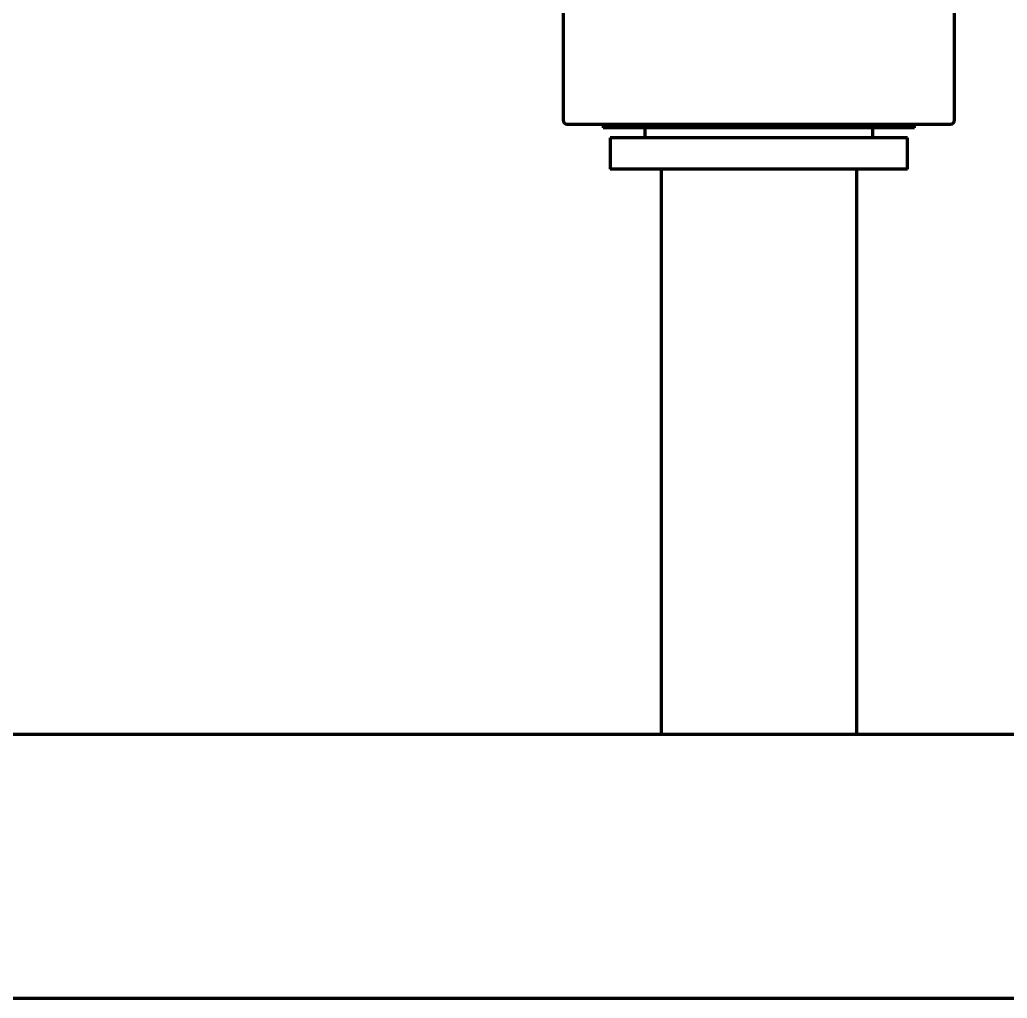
# Model space of a CAD drawing. Header units: inches. Extents: x -2983 to 7024, y 422 to 5529.
# Drawn here: x 2967.9 to 3018.4, y 1426.1 to 1476.1 of the extents above; entities that cross this region are included whole.
import ezdxf

# ---------------------------------------------------------------- set-up
doc = ezdxf.new("R2010")
doc.units = ezdxf.units.IN

msp = doc.modelspace()

# ---------------------------------------------------------------- linework, layer by layer
at = {"linetype": 'Continuous', "lineweight": 70}
for p, q in [((2995.684, 1479.528), (2995.684, 1470.928)), ((3015.684, 1470.928), (3015.684, 1479.528)), ((2995.884, 1470.728), (3015.484, 1470.728)), ((2997.734, 1470.728), (2997.734, 1470.528)), ((3013.634, 1470.528), (2997.734, 1470.528)), ((2999.859, 1470.528), (2999.859, 1470.028)), ((3011.509, 1470.028), (3011.509, 1470.528)), ((3013.634, 1470.528), (3013.634, 1470.728)), ((3013.284, 1470.028), (2998.084, 1470.028)), ((2998.084, 1470.028), (2998.084, 1468.428)), ((3013.284, 1468.428), (3013.284, 1470.028)), ((3013.284, 1468.428), (2998.084, 1468.428)), ((3000.684, 1468.428), (3000.684, 1439.566)), ((3010.684, 1439.566), (3010.684, 1468.428)), ((2731.284, 1439.567), (3394.036, 1439.567)), ((2725.284, 1426.078), (3616.284, 1426.078))]:
    msp.add_line(p, q, dxfattribs=at)
for centre, start, end in [((2995.884, 1470.928), 180, 270), ((3015.484, 1470.928), 270, 0)]:
    msp.add_arc(centre, 0.2, start, end, dxfattribs=at)

doc.saveas('drawing.dxf')
